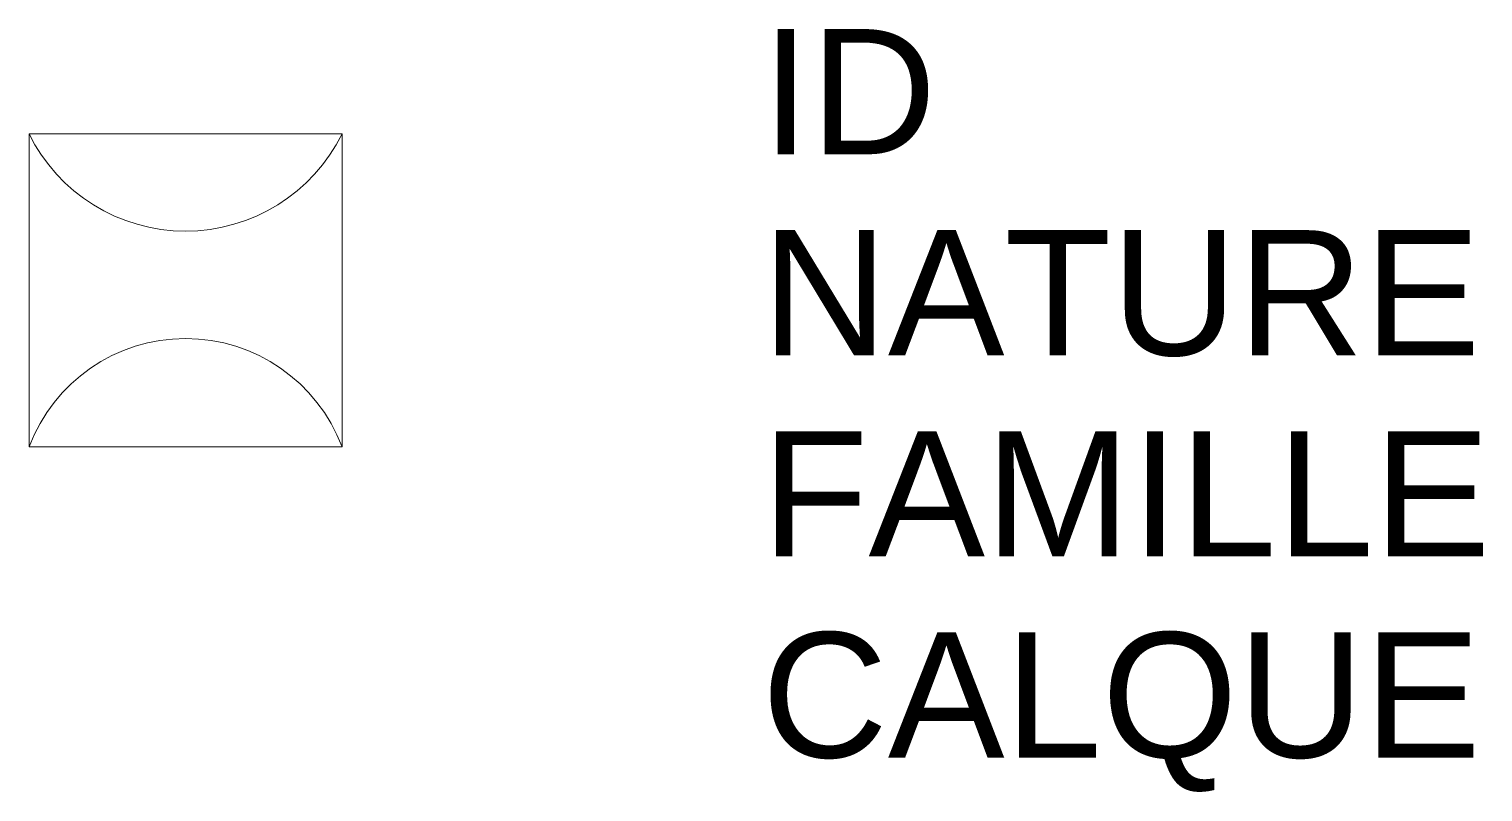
# Model space of a CAD drawing. Header units: metres. Extents: x -0.25 to 2.07, y -0.8 to 0.42.
import ezdxf

# ---------------------------------------------------------------- set-up
doc = ezdxf.new("R2010")
doc.units = ezdxf.units.M
doc.linetypes.add('Socle_Continu', pattern=[2.5, 2.5, 0])
doc.layers.add('EAUPO_SCT', color=140, linetype='Socle_Continu', lineweight=13)
doc.styles.add('Reseaux', font='arial.ttf')
doc.styles.get("Standard").update_dxf_attribs({"font": 'arial.ttf'})

msp = doc.modelspace()

# ---------------------------------------------------------------- linework, layer by layer
at = {"layer": 'EAUPO_SCT', "linetype": 'Socle_Continu'}
msp.add_lwpolyline([(-0.25, 0.25), (0.25, 0.25), (0.25, -0.25), (-0.25, -0.25)], close=True, dxfattribs=at)
for centre, radius, start, end in [((0, 0.3731), 0.2787, 206.2223, 333.7777), ((0, -0.3445), 0.2673, 20.7148, 159.2852)]:
    msp.add_arc(centre, radius, start, end, dxfattribs=at)

# ---------------------------------------------------------------- texts
at = {"layer": 'EAUPO_SCT', "linetype": 'Socle_Continu', "flags": 9}
for tag, p, s in [('ID', (0.9204, 0.2173), 'AP_2035'), ('NATURE', (0.9204, -0.104), 'Débitmètre')]:
    msp.add_attdef(tag, p, s, height=0.2, dxfattribs=at)
at = {"layer": 'EAUPO_SCT', "linetype": 'Socle_Continu', "style": 'Reseaux', "flags": 9}
for tag, p, s in [('FAMILLE', (0.9204, -0.4253), 'Eau potable'), ('CALQUE', (0.9204, -0.7466), 'EAUPO_SCT')]:
    msp.add_attdef(tag, p, s, height=0.2, dxfattribs=at)

doc.saveas('drawing.dxf')
